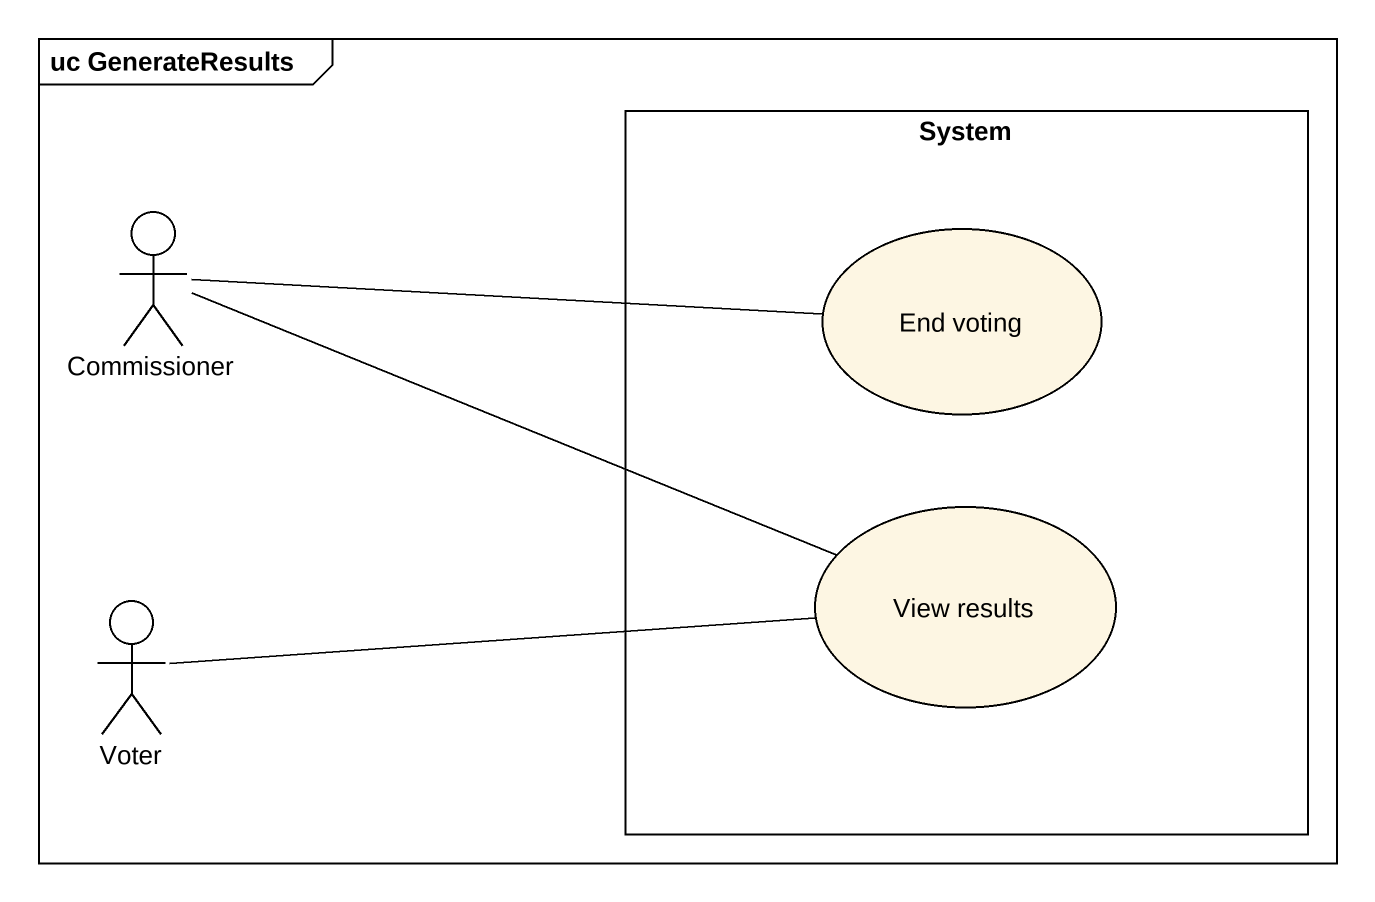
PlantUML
@startuml
mainframe uc GenerateResults
rectangle System {
  usecase "End voting" as End_voting
  usecase "View results" as View_results
}
actor Commissioner
actor Voter
Commissioner -right- End_voting
Commissioner -right- View_results
Voter -right- View_results
@enduml
